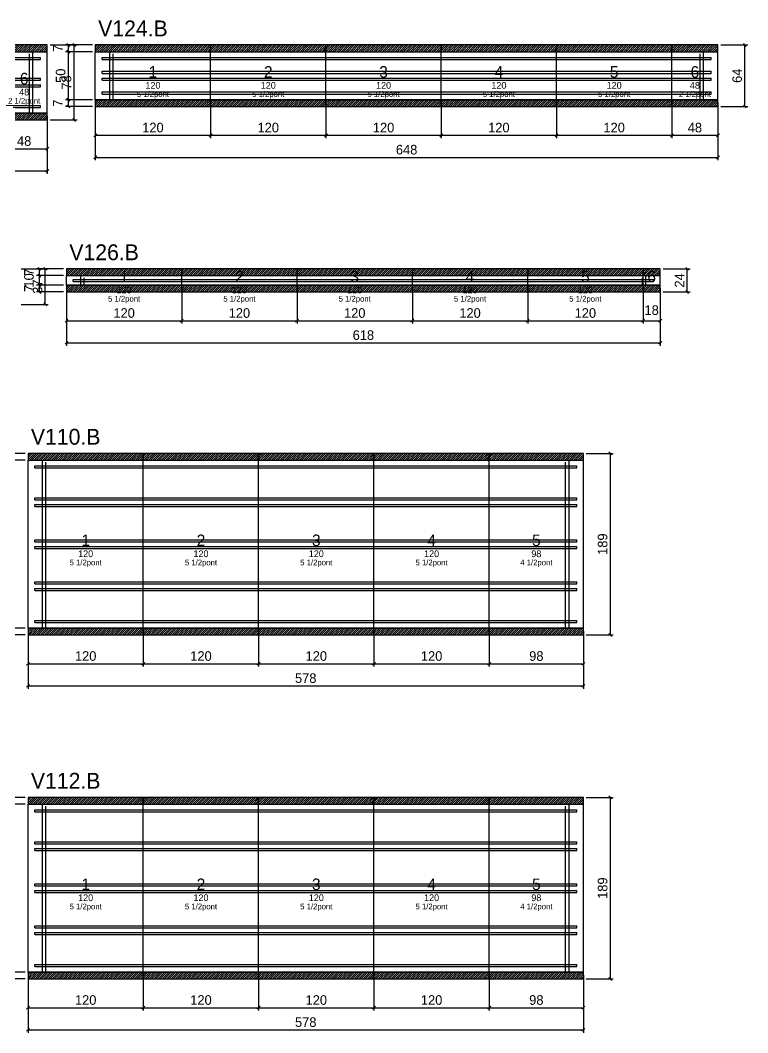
# Model space of a CAD drawing. Extents: x -72 to 3070, y -7480 to 1250.
# Drawn here: x 813 to 1570, y -2007 to -953 of the extents above; entities that cross this region are included whole.
import ezdxf
from ezdxf.enums import TextEntityAlignment as Align

# ---------------------------------------------------------------- set-up
doc = ezdxf.new("R2010")
doc.units = 0
for name, color, linetype in [('5', 5, 'Continuous'), ('COTA', 241, 'Continuous'), ('NOMENCLATURA', 7, 'Continuous'), ('Painéis', 200, 'Continuous'), ('SARR_2.2x5', 40, 'Continuous'), ('SARR_2.2x7', 40, 'Continuous'), ('SARR_3.5x7', 81, 'Continuous'), ('SCO-___-LAJ', 224, 'Continuous'), ('texto', 7, 'Continuous')]:
    doc.layers.add(name, color=color, linetype=linetype)
doc.dimstyles.new('PAINEL', dxfattribs={"dimtxt": 10, "dimasz": 3, "dimexe": 3, "dimexo": 3, "dimgap": 3, "dimtad": 1, "dimblk": 'OBLIQUE', "dimblk1": 'OBLIQUE', "dimcen": 2.5, "dimclrd": 4, "dimclre": 4, "dimclrt": 240, "dimazin": 3, "dimtfac": 1, "dimtmove": 0, "dimatfit": 3})

# ---------------------------------------------------------------- blocks, each defined once
blk = doc.blocks.new('_OBLIQUE')
at = {"color": 0, "linetype": 'BYBLOCK'}
blk.add_line((-0.5, -0.5), (0.5, 0.5), dxfattribs=at)

msp = doc.modelspace()

# ---------------------------------------------------------------- hatches: boundary and pattern name
at = {"layer": 'COTA'}
h = msp.add_hatch(dxfattribs=at)
h.set_pattern_fill('ANSI31', scale=0.5)
h.paths.add_polyline_path([(793, -986), (841, -986), (841, -979), (793, -979)])
h = msp.add_hatch(dxfattribs=at)
h.set_pattern_fill('ANSI31', scale=0.5)
h.paths.add_polyline_path([(891, -986), (1011, -986), (1011, -979), (891, -979)])
h = msp.add_hatch(dxfattribs=at)
h.set_pattern_fill('ANSI31', scale=0.5)
h.paths.add_polyline_path([(1011, -986), (1131, -986), (1131, -979), (1011, -979)])
h = msp.add_hatch(dxfattribs=at)
h.set_pattern_fill('ANSI31', scale=0.5)
h.paths.add_polyline_path([(1131, -986), (1251, -986), (1251, -979), (1131, -979)])
h = msp.add_hatch(dxfattribs=at)
h.set_pattern_fill('ANSI31', scale=0.5)
h.paths.add_polyline_path([(1251, -986), (1371, -986), (1371, -979), (1251, -979)])
h = msp.add_hatch(dxfattribs=at)
h.set_pattern_fill('ANSI31', scale=0.5)
h.paths.add_polyline_path([(1371, -986), (1491, -986), (1491, -979), (1371, -979)])
h = msp.add_hatch(dxfattribs=at)
h.set_pattern_fill('ANSI31', scale=0.5)
h.paths.add_polyline_path([(1491, -986), (1539, -986), (1539, -979), (1491, -979)])
h = msp.add_hatch(dxfattribs=at)
h.set_pattern_fill('ANSI31', scale=0.5)
h.paths.add_polyline_path([(891, -1043), (1011, -1043), (1011, -1036), (891, -1036)])
h = msp.add_hatch(dxfattribs=at)
h.set_pattern_fill('ANSI31', scale=0.5)
h.paths.add_polyline_path([(1011, -1043), (1131, -1043), (1131, -1036), (1011, -1036)])
h = msp.add_hatch(dxfattribs=at)
h.set_pattern_fill('ANSI31', scale=0.5)
h.paths.add_polyline_path([(1131, -1043), (1251, -1043), (1251, -1036), (1131, -1036)])
h = msp.add_hatch(dxfattribs=at)
h.set_pattern_fill('ANSI31', scale=0.5)
h.paths.add_polyline_path([(1251, -1043), (1371, -1043), (1371, -1036), (1251, -1036)])
h = msp.add_hatch(dxfattribs=at)
h.set_pattern_fill('ANSI31', scale=0.5)
h.paths.add_polyline_path([(1371, -1043), (1491, -1043), (1491, -1036), (1371, -1036)])
h = msp.add_hatch(dxfattribs=at)
h.set_pattern_fill('ANSI31', scale=0.5)
h.paths.add_polyline_path([(1491, -1043), (1539, -1043), (1539, -1036), (1491, -1036)])
h = msp.add_hatch(dxfattribs=at)
h.set_pattern_fill('ANSI31', scale=0.5)
h.paths.add_polyline_path([(793, -1057), (841, -1057), (841, -1050), (793, -1050)])
h = msp.add_hatch(dxfattribs=at)
h.set_pattern_fill('ANSI31', scale=0.5)
h.paths.add_polyline_path([(861, -1219), (981, -1219), (981, -1212), (861, -1212)])
h = msp.add_hatch(dxfattribs=at)
h.set_pattern_fill('ANSI31', scale=0.5)
h.paths.add_polyline_path([(981, -1219), (1101, -1219), (1101, -1212), (981, -1212)])
h = msp.add_hatch(dxfattribs=at)
h.set_pattern_fill('ANSI31', scale=0.5)
h.paths.add_polyline_path([(1101, -1219), (1221, -1219), (1221, -1212), (1101, -1212)])
h = msp.add_hatch(dxfattribs=at)
h.set_pattern_fill('ANSI31', scale=0.5)
h.paths.add_polyline_path([(1221, -1219), (1341, -1219), (1341, -1212), (1221, -1212)])
h = msp.add_hatch(dxfattribs=at)
h.set_pattern_fill('ANSI31', scale=0.5)
h.paths.add_polyline_path([(1341, -1219), (1461, -1219), (1461, -1212), (1341, -1212)])
h = msp.add_hatch(dxfattribs=at)
h.set_pattern_fill('ANSI31', scale=0.5)
h.paths.add_polyline_path([(1461, -1219), (1479, -1219), (1479, -1212), (1461, -1212)])
h = msp.add_hatch(dxfattribs=at)
h.set_pattern_fill('ANSI31', scale=0.5)
h.paths.add_polyline_path([(861, -1236), (981, -1236), (981, -1229), (861, -1229)])
h = msp.add_hatch(dxfattribs=at)
h.set_pattern_fill('ANSI31', scale=0.5)
h.paths.add_polyline_path([(981, -1236), (1101, -1236), (1101, -1229), (981, -1229)])
h = msp.add_hatch(dxfattribs=at)
h.set_pattern_fill('ANSI31', scale=0.5)
h.paths.add_polyline_path([(1101, -1236), (1221, -1236), (1221, -1229), (1101, -1229)])
h = msp.add_hatch(dxfattribs=at)
h.set_pattern_fill('ANSI31', scale=0.5)
h.paths.add_polyline_path([(1221, -1236), (1341, -1236), (1341, -1229), (1221, -1229)])
h = msp.add_hatch(dxfattribs=at)
h.set_pattern_fill('ANSI31', scale=0.5)
h.paths.add_polyline_path([(1341, -1236), (1461, -1236), (1461, -1229), (1341, -1229)])
h = msp.add_hatch(dxfattribs=at)
h.set_pattern_fill('ANSI31', scale=0.5)
h.paths.add_polyline_path([(1461, -1236), (1479, -1236), (1479, -1229), (1461, -1229)])
h = msp.add_hatch(dxfattribs=at)
h.set_pattern_fill('ANSI31', scale=0.5)
h.paths.add_polyline_path([(821, -1411), (941, -1411), (941, -1404), (821, -1404)])
h = msp.add_hatch(dxfattribs=at)
h.set_pattern_fill('ANSI31', scale=0.5)
h.paths.add_polyline_path([(941, -1411), (1061, -1411), (1061, -1404), (941, -1404)])
h = msp.add_hatch(dxfattribs=at)
h.set_pattern_fill('ANSI31', scale=0.5)
h.paths.add_polyline_path([(1061, -1411), (1181, -1411), (1181, -1404), (1061, -1404)])
h = msp.add_hatch(dxfattribs=at)
h.set_pattern_fill('ANSI31', scale=0.5)
h.paths.add_polyline_path([(1181, -1411), (1301, -1411), (1301, -1404), (1181, -1404)])
h = msp.add_hatch(dxfattribs=at)
h.set_pattern_fill('ANSI31', scale=0.5)
h.paths.add_polyline_path([(1301, -1411), (1399, -1411), (1399, -1404), (1301, -1404)])
h = msp.add_hatch(dxfattribs=at)
h.set_pattern_fill('ANSI31', scale=0.5)
h.paths.add_polyline_path([(821, -1593), (941, -1593), (941, -1586), (821, -1586)])
h = msp.add_hatch(dxfattribs=at)
h.set_pattern_fill('ANSI31', scale=0.5)
h.paths.add_polyline_path([(941, -1593), (1061, -1593), (1061, -1586), (941, -1586)])
h = msp.add_hatch(dxfattribs=at)
h.set_pattern_fill('ANSI31', scale=0.5)
h.paths.add_polyline_path([(1061, -1593), (1181, -1593), (1181, -1586), (1061, -1586)])
h = msp.add_hatch(dxfattribs=at)
h.set_pattern_fill('ANSI31', scale=0.5)
h.paths.add_polyline_path([(1181, -1593), (1301, -1593), (1301, -1586), (1181, -1586)])
h = msp.add_hatch(dxfattribs=at)
h.set_pattern_fill('ANSI31', scale=0.5)
h.paths.add_polyline_path([(1301, -1593), (1399, -1593), (1399, -1586), (1301, -1586)])
h = msp.add_hatch(dxfattribs=at)
h.set_pattern_fill('ANSI31', scale=0.5)
h.paths.add_polyline_path([(821, -1769), (941, -1769), (941, -1762), (821, -1762)])
h = msp.add_hatch(dxfattribs=at)
h.set_pattern_fill('ANSI31', scale=0.5)
h.paths.add_polyline_path([(941, -1769), (1061, -1769), (1061, -1762), (941, -1762)])
h = msp.add_hatch(dxfattribs=at)
h.set_pattern_fill('ANSI31', scale=0.5)
h.paths.add_polyline_path([(1061, -1769), (1181, -1769), (1181, -1762), (1061, -1762)])
h = msp.add_hatch(dxfattribs=at)
h.set_pattern_fill('ANSI31', scale=0.5)
h.paths.add_polyline_path([(1181, -1769), (1301, -1769), (1301, -1762), (1181, -1762)])
h = msp.add_hatch(dxfattribs=at)
h.set_pattern_fill('ANSI31', scale=0.5)
h.paths.add_polyline_path([(1301, -1769), (1399, -1769), (1399, -1762), (1301, -1762)])
h = msp.add_hatch(dxfattribs=at)
h.set_pattern_fill('ANSI31', scale=0.5)
h.paths.add_polyline_path([(821, -1951), (941, -1951), (941, -1944), (821, -1944)])
h = msp.add_hatch(dxfattribs=at)
h.set_pattern_fill('ANSI31', scale=0.5)
h.paths.add_polyline_path([(941, -1951), (1061, -1951), (1061, -1944), (941, -1944)])
h = msp.add_hatch(dxfattribs=at)
h.set_pattern_fill('ANSI31', scale=0.5)
h.paths.add_polyline_path([(1061, -1951), (1181, -1951), (1181, -1944), (1061, -1944)])
h = msp.add_hatch(dxfattribs=at)
h.set_pattern_fill('ANSI31', scale=0.5)
h.paths.add_polyline_path([(1181, -1951), (1301, -1951), (1301, -1944), (1181, -1944)])
h = msp.add_hatch(dxfattribs=at)
h.set_pattern_fill('ANSI31', scale=0.5)
h.paths.add_polyline_path([(1301, -1951), (1399, -1951), (1399, -1944), (1301, -1944)])

# ---------------------------------------------------------------- linework, layer by layer
at = {"layer": 'Painéis'}
for p, q in [((793, -986), (841, -986)), ((841, -1050), (841, -986)), ((891, -986), (1011, -986)), ((891, -1036), (891, -986)), ((1011, -1036), (1011, -986)), ((1011, -1036), (1011, -986)), ((1011, -986), (1131, -986)), ((1011, -1036), (1011, -986)), ((1131, -1036), (1131, -986)), ((1131, -1036), (1131, -986)), ((1131, -986), (1251, -986)), ((1131, -1036), (1131, -986)), ((1251, -1036), (1251, -986)), ((1251, -1036), (1251, -986)), ((1251, -986), (1371, -986)), ((1251, -1036), (1251, -986)), ((1371, -1036), (1371, -986)), ((1371, -1036), (1371, -986)), ((1371, -986), (1491, -986)), ((1371, -1036), (1371, -986)), ((1491, -1036), (1491, -986)), ((1491, -1036), (1491, -986)), ((1491, -986), (1539, -986)), ((1491, -1036), (1491, -986)), ((1539, -1036), (1539, -986)), ((891, -1036), (1011, -1036)), ((1011, -1036), (1131, -1036)), ((1131, -1036), (1251, -1036)), ((1251, -1036), (1371, -1036)), ((1371, -1036), (1491, -1036)), ((1491, -1036), (1539, -1036)), ((793, -1050), (841, -1050)), ((861, -1219), (981, -1219)), ((861, -1229), (861, -1219)), ((981, -1229), (981, -1219)), ((981, -1229), (981, -1219)), ((981, -1219), (1101, -1219)), ((981, -1229), (981, -1219)), ((1101, -1229), (1101, -1219)), ((1101, -1229), (1101, -1219)), ((1101, -1219), (1221, -1219)), ((1101, -1229), (1101, -1219)), ((1221, -1229), (1221, -1219)), ((1221, -1229), (1221, -1219)), ((1221, -1219), (1341, -1219)), ((1221, -1229), (1221, -1219)), ((1341, -1229), (1341, -1219)), ((1341, -1229), (1341, -1219)), ((1341, -1219), (1461, -1219)), ((1341, -1229), (1341, -1219)), ((1461, -1229), (1461, -1219)), ((1461, -1229), (1461, -1219)), ((1461, -1219), (1479, -1219)), ((1461, -1229), (1461, -1219)), ((1479, -1229), (1479, -1219)), ((861, -1229), (981, -1229)), ((981, -1229), (1101, -1229)), ((1101, -1229), (1221, -1229)), ((1221, -1229), (1341, -1229)), ((1341, -1229), (1461, -1229)), ((1461, -1229), (1479, -1229)), ((821, -1411), (941, -1411)), ((821, -1586), (821, -1411)), ((941, -1586), (941, -1411)), ((941, -1586), (941, -1411)), ((941, -1411), (1061, -1411)), ((941, -1586), (941, -1411)), ((1061, -1586), (1061, -1411)), ((1061, -1586), (1061, -1411)), ((1061, -1411), (1181, -1411)), ((1061, -1586), (1061, -1411)), ((1181, -1586), (1181, -1411)), ((1181, -1586), (1181, -1411)), ((1181, -1411), (1301, -1411)), ((1181, -1586), (1181, -1411)), ((1301, -1586), (1301, -1411)), ((1301, -1586), (1301, -1411)), ((1301, -1411), (1399, -1411)), ((1301, -1586), (1301, -1411)), ((1399, -1586), (1399, -1411)), ((821, -1586), (941, -1586)), ((941, -1586), (1061, -1586)), ((1061, -1586), (1181, -1586)), ((1181, -1586), (1301, -1586)), ((1301, -1586), (1399, -1586)), ((821, -1769), (941, -1769)), ((821, -1944), (821, -1769)), ((941, -1944), (941, -1769)), ((941, -1944), (941, -1769)), ((941, -1769), (1061, -1769)), ((941, -1944), (941, -1769)), ((1061, -1944), (1061, -1769)), ((1061, -1944), (1061, -1769)), ((1061, -1769), (1181, -1769)), ((1061, -1944), (1061, -1769)), ((1181, -1944), (1181, -1769)), ((1181, -1944), (1181, -1769)), ((1181, -1769), (1301, -1769)), ((1181, -1944), (1181, -1769)), ((1301, -1944), (1301, -1769)), ((1301, -1944), (1301, -1769)), ((1301, -1769), (1399, -1769)), ((1301, -1944), (1301, -1769)), ((1399, -1944), (1399, -1769)), ((821, -1944), (941, -1944)), ((941, -1944), (1061, -1944)), ((1061, -1944), (1181, -1944)), ((1181, -1944), (1301, -1944)), ((1301, -1944), (1399, -1944))]:
    msp.add_line(p, q, dxfattribs=at)
at = {"layer": 'SARR_2.2x5'}
for p, q in [((868, -1222.9), (981, -1222.9)), ((868, -1225.1), (868, -1222.9)), ((868, -1225.1), (981, -1225.1)), ((981, -1225.1), (981, -1222.9)), ((981, -1222.9), (1101, -1222.9)), ((981, -1225.1), (981, -1222.9)), ((981, -1225.1), (1101, -1225.1)), ((1101, -1225.1), (1101, -1222.9)), ((1101, -1222.9), (1221, -1222.9)), ((1101, -1225.1), (1101, -1222.9)), ((1101, -1225.1), (1221, -1225.1)), ((1221, -1225.1), (1221, -1222.9)), ((1221, -1222.9), (1341, -1222.9)), ((1221, -1225.1), (1221, -1222.9)), ((1221, -1225.1), (1341, -1225.1)), ((1341, -1225.1), (1341, -1222.9)), ((1341, -1222.9), (1461, -1222.9)), ((1341, -1225.1), (1341, -1222.9)), ((1341, -1225.1), (1461, -1225.1)), ((1461, -1225.1), (1461, -1222.9)), ((1461, -1222.9), (1472, -1222.9)), ((1461, -1225.1), (1461, -1222.9)), ((1461, -1225.1), (1472, -1225.1)), ((1472, -1225.1), (1472, -1222.9))]:
    msp.add_line(p, q, dxfattribs=at)
at = {"layer": 'SARR_2.2x7'}
for p, q in [((793, -991.9), (834, -991.9)), ((793, -994.1), (834, -994.1)), ((834, -994.1), (834, -991.9)), ((898, -991.9), (1011, -991.9)), ((898, -994.1), (898, -991.9)), ((898, -994.1), (1011, -994.1)), ((1011, -994.1), (1011, -991.9)), ((1011, -991.9), (1131, -991.9)), ((1011, -994.1), (1011, -991.9)), ((1011, -994.1), (1131, -994.1)), ((1131, -994.1), (1131, -991.9)), ((1131, -991.9), (1251, -991.9)), ((1131, -994.1), (1131, -991.9)), ((1131, -994.1), (1251, -994.1)), ((1251, -994.1), (1251, -991.9)), ((1251, -991.9), (1371, -991.9)), ((1251, -994.1), (1251, -991.9)), ((1251, -994.1), (1371, -994.1)), ((1371, -994.1), (1371, -991.9)), ((1371, -991.9), (1491, -991.9)), ((1371, -994.1), (1371, -991.9)), ((1371, -994.1), (1491, -994.1)), ((1491, -994.1), (1491, -991.9)), ((1491, -991.9), (1532, -991.9)), ((1491, -994.1), (1491, -991.9)), ((1491, -994.1), (1532, -994.1)), ((1532, -994.1), (1532, -991.9)), ((898, -1006.4), (1011, -1006.4)), ((898, -1008.6), (898, -1006.4)), ((898, -1008.6), (1011, -1008.6)), ((1011, -1008.6), (1011, -1006.4)), ((1011, -1006.4), (1131, -1006.4)), ((1011, -1008.6), (1011, -1006.4)), ((1011, -1008.6), (1131, -1008.6)), ((1131, -1008.6), (1131, -1006.4)), ((1131, -1006.4), (1251, -1006.4)), ((1131, -1008.6), (1131, -1006.4)), ((1131, -1008.6), (1251, -1008.6)), ((1251, -1008.6), (1251, -1006.4)), ((1251, -1006.4), (1371, -1006.4)), ((1251, -1008.6), (1251, -1006.4)), ((1251, -1008.6), (1371, -1008.6)), ((1371, -1008.6), (1371, -1006.4)), ((1371, -1006.4), (1491, -1006.4)), ((1371, -1008.6), (1371, -1006.4)), ((1371, -1008.6), (1491, -1008.6)), ((1491, -1008.6), (1491, -1006.4)), ((1491, -1006.4), (1532, -1006.4)), ((1491, -1008.6), (1491, -1006.4)), ((1491, -1008.6), (1532, -1008.6)), ((1532, -1008.6), (1532, -1006.4)), ((793, -1013.4), (834, -1013.4)), ((793, -1015.6), (834, -1015.6)), ((793, -1020.4), (834, -1020.4)), ((834, -1015.6), (834, -1013.4)), ((834, -1022.6), (834, -1020.4)), ((898, -1013.4), (1011, -1013.4)), ((898, -1015.6), (898, -1013.4)), ((898, -1015.6), (1011, -1015.6)), ((1011, -1015.6), (1011, -1013.4)), ((1011, -1013.4), (1131, -1013.4)), ((1011, -1015.6), (1011, -1013.4)), ((1011, -1015.6), (1131, -1015.6)), ((1131, -1015.6), (1131, -1013.4)), ((1131, -1013.4), (1251, -1013.4)), ((1131, -1015.6), (1131, -1013.4)), ((1131, -1015.6), (1251, -1015.6)), ((1251, -1015.6), (1251, -1013.4)), ((1251, -1013.4), (1371, -1013.4)), ((1251, -1015.6), (1251, -1013.4)), ((1251, -1015.6), (1371, -1015.6)), ((1371, -1015.6), (1371, -1013.4)), ((1371, -1013.4), (1491, -1013.4)), ((1371, -1015.6), (1371, -1013.4)), ((1371, -1015.6), (1491, -1015.6)), ((1491, -1015.6), (1491, -1013.4)), ((1491, -1013.4), (1532, -1013.4)), ((1491, -1015.6), (1491, -1013.4)), ((1491, -1015.6), (1532, -1015.6)), ((1532, -1015.6), (1532, -1013.4)), ((793, -1022.6), (834, -1022.6)), ((898, -1027.9), (1011, -1027.9)), ((898, -1030.1), (898, -1027.9)), ((898, -1030.1), (1011, -1030.1)), ((1011, -1030.1), (1011, -1027.9)), ((1011, -1027.9), (1131, -1027.9)), ((1011, -1030.1), (1011, -1027.9)), ((1011, -1030.1), (1131, -1030.1)), ((1131, -1030.1), (1131, -1027.9)), ((1131, -1027.9), (1251, -1027.9)), ((1131, -1030.1), (1131, -1027.9)), ((1131, -1030.1), (1251, -1030.1)), ((1251, -1030.1), (1251, -1027.9)), ((1251, -1027.9), (1371, -1027.9)), ((1251, -1030.1), (1251, -1027.9)), ((1251, -1030.1), (1371, -1030.1)), ((1371, -1030.1), (1371, -1027.9)), ((1371, -1027.9), (1491, -1027.9)), ((1371, -1030.1), (1371, -1027.9)), ((1371, -1030.1), (1491, -1030.1)), ((1491, -1030.1), (1491, -1027.9)), ((1491, -1027.9), (1532, -1027.9)), ((1491, -1030.1), (1491, -1027.9)), ((1491, -1030.1), (1532, -1030.1)), ((1532, -1030.1), (1532, -1027.9)), ((793, -1041.9), (834, -1041.9)), ((834, -1044.1), (834, -1041.9)), ((793, -1044.1), (834, -1044.1)), ((828, -1416.9), (941, -1416.9)), ((828, -1419.1), (828, -1416.9)), ((828, -1419.1), (941, -1419.1)), ((941, -1419.1), (941, -1416.9)), ((941, -1416.9), (1061, -1416.9)), ((941, -1419.1), (941, -1416.9)), ((941, -1419.1), (1061, -1419.1)), ((1061, -1419.1), (1061, -1416.9)), ((1061, -1416.9), (1181, -1416.9)), ((1061, -1419.1), (1061, -1416.9)), ((1061, -1419.1), (1181, -1419.1)), ((1181, -1419.1), (1181, -1416.9)), ((1181, -1416.9), (1301, -1416.9)), ((1181, -1419.1), (1181, -1416.9)), ((1181, -1419.1), (1301, -1419.1)), ((1301, -1419.1), (1301, -1416.9)), ((1301, -1416.9), (1392, -1416.9)), ((1301, -1419.1), (1301, -1416.9)), ((1301, -1419.1), (1392, -1419.1)), ((1392, -1419.1), (1392, -1416.9)), ((828, -1450.15), (941, -1450.15)), ((828, -1452.35), (828, -1450.15)), ((828, -1452.35), (941, -1452.35)), ((941, -1452.35), (941, -1450.15)), ((941, -1450.15), (1061, -1450.15)), ((941, -1452.35), (941, -1450.15)), ((941, -1452.35), (1061, -1452.35)), ((1061, -1452.35), (1061, -1450.15)), ((1061, -1450.15), (1181, -1450.15)), ((1061, -1452.35), (1061, -1450.15)), ((1061, -1452.35), (1181, -1452.35)), ((1181, -1452.35), (1181, -1450.15)), ((1181, -1450.15), (1301, -1450.15)), ((1181, -1452.35), (1181, -1450.15)), ((1181, -1452.35), (1301, -1452.35)), ((1301, -1452.35), (1301, -1450.15)), ((1301, -1450.15), (1392, -1450.15)), ((1301, -1452.35), (1301, -1450.15)), ((1301, -1452.35), (1392, -1452.35)), ((1392, -1452.35), (1392, -1450.15)), ((828, -1457.15), (941, -1457.15)), ((828, -1459.35), (828, -1457.15)), ((828, -1459.35), (941, -1459.35)), ((941, -1459.35), (941, -1457.15)), ((941, -1457.15), (1061, -1457.15)), ((941, -1459.35), (941, -1457.15)), ((941, -1459.35), (1061, -1459.35)), ((1061, -1459.35), (1061, -1457.15)), ((1061, -1457.15), (1181, -1457.15)), ((1061, -1459.35), (1061, -1457.15)), ((1061, -1459.35), (1181, -1459.35)), ((1181, -1459.35), (1181, -1457.15)), ((1181, -1457.15), (1301, -1457.15)), ((1181, -1459.35), (1181, -1457.15)), ((1181, -1459.35), (1301, -1459.35)), ((1301, -1459.35), (1301, -1457.15)), ((1301, -1457.15), (1392, -1457.15)), ((1301, -1459.35), (1301, -1457.15)), ((1301, -1459.35), (1392, -1459.35)), ((1392, -1459.35), (1392, -1457.15)), ((828, -1493.9), (941, -1493.9)), ((828, -1496.1), (828, -1493.9)), ((828, -1496.1), (941, -1496.1)), ((941, -1496.1), (941, -1493.9)), ((941, -1493.9), (1061, -1493.9)), ((941, -1496.1), (941, -1493.9)), ((941, -1496.1), (1061, -1496.1)), ((1061, -1496.1), (1061, -1493.9)), ((1061, -1493.9), (1181, -1493.9)), ((1061, -1496.1), (1061, -1493.9)), ((1061, -1496.1), (1181, -1496.1)), ((1181, -1496.1), (1181, -1493.9)), ((1181, -1493.9), (1301, -1493.9)), ((1181, -1496.1), (1181, -1493.9)), ((1181, -1496.1), (1301, -1496.1)), ((1301, -1496.1), (1301, -1493.9)), ((1301, -1493.9), (1392, -1493.9)), ((1301, -1496.1), (1301, -1493.9)), ((1301, -1496.1), (1392, -1496.1)), ((1392, -1496.1), (1392, -1493.9)), ((828, -1500.9), (941, -1500.9)), ((828, -1503.1), (828, -1500.9)), ((828, -1503.1), (941, -1503.1)), ((941, -1503.1), (941, -1500.9)), ((941, -1500.9), (1061, -1500.9)), ((941, -1503.1), (941, -1500.9)), ((941, -1503.1), (1061, -1503.1)), ((1061, -1503.1), (1061, -1500.9)), ((1061, -1500.9), (1181, -1500.9)), ((1061, -1503.1), (1061, -1500.9)), ((1061, -1503.1), (1181, -1503.1)), ((1181, -1503.1), (1181, -1500.9)), ((1181, -1500.9), (1301, -1500.9)), ((1181, -1503.1), (1181, -1500.9)), ((1181, -1503.1), (1301, -1503.1)), ((1301, -1503.1), (1301, -1500.9)), ((1301, -1500.9), (1392, -1500.9)), ((1301, -1503.1), (1301, -1500.9)), ((1301, -1503.1), (1392, -1503.1)), ((1392, -1503.1), (1392, -1500.9)), ((828, -1537.65), (941, -1537.65)), ((828, -1539.85), (828, -1537.65)), ((941, -1539.85), (941, -1537.65)), ((941, -1537.65), (1061, -1537.65)), ((941, -1539.85), (941, -1537.65)), ((1061, -1539.85), (1061, -1537.65)), ((1061, -1537.65), (1181, -1537.65)), ((1061, -1539.85), (1061, -1537.65)), ((1181, -1539.85), (1181, -1537.65)), ((1181, -1537.65), (1301, -1537.65)), ((1181, -1539.85), (1181, -1537.65)), ((1301, -1539.85), (1301, -1537.65)), ((1301, -1537.65), (1392, -1537.65)), ((1301, -1539.85), (1301, -1537.65)), ((1392, -1539.85), (1392, -1537.65)), ((828, -1539.85), (941, -1539.85)), ((828, -1544.65), (941, -1544.65)), ((828, -1546.85), (828, -1544.65)), ((828, -1546.85), (941, -1546.85)), ((941, -1539.85), (1061, -1539.85)), ((941, -1546.85), (941, -1544.65)), ((941, -1544.65), (1061, -1544.65)), ((941, -1546.85), (941, -1544.65)), ((941, -1546.85), (1061, -1546.85)), ((1061, -1539.85), (1181, -1539.85)), ((1061, -1546.85), (1061, -1544.65)), ((1061, -1544.65), (1181, -1544.65)), ((1061, -1546.85), (1061, -1544.65)), ((1061, -1546.85), (1181, -1546.85)), ((1181, -1539.85), (1301, -1539.85)), ((1181, -1546.85), (1181, -1544.65)), ((1181, -1544.65), (1301, -1544.65)), ((1181, -1546.85), (1181, -1544.65)), ((1181, -1546.85), (1301, -1546.85)), ((1301, -1539.85), (1392, -1539.85)), ((1301, -1546.85), (1301, -1544.65)), ((1301, -1544.65), (1392, -1544.65)), ((1301, -1546.85), (1301, -1544.65)), ((1301, -1546.85), (1392, -1546.85)), ((1392, -1546.85), (1392, -1544.65)), ((828, -1577.9), (941, -1577.9)), ((828, -1580.1), (828, -1577.9)), ((828, -1580.1), (941, -1580.1)), ((941, -1580.1), (941, -1577.9)), ((941, -1577.9), (1061, -1577.9)), ((941, -1580.1), (941, -1577.9)), ((941, -1580.1), (1061, -1580.1)), ((1061, -1580.1), (1061, -1577.9)), ((1061, -1577.9), (1181, -1577.9)), ((1061, -1580.1), (1061, -1577.9)), ((1061, -1580.1), (1181, -1580.1)), ((1181, -1580.1), (1181, -1577.9)), ((1181, -1577.9), (1301, -1577.9)), ((1181, -1580.1), (1181, -1577.9)), ((1181, -1580.1), (1301, -1580.1)), ((1301, -1580.1), (1301, -1577.9)), ((1301, -1577.9), (1392, -1577.9)), ((1301, -1580.1), (1301, -1577.9)), ((1301, -1580.1), (1392, -1580.1)), ((1392, -1580.1), (1392, -1577.9)), ((828, -1774.9), (941, -1774.9)), ((828, -1777.1), (828, -1774.9)), ((828, -1777.1), (941, -1777.1)), ((941, -1777.1), (941, -1774.9)), ((941, -1774.9), (1061, -1774.9)), ((941, -1777.1), (941, -1774.9)), ((941, -1777.1), (1061, -1777.1)), ((1061, -1777.1), (1061, -1774.9)), ((1061, -1774.9), (1181, -1774.9)), ((1061, -1777.1), (1061, -1774.9)), ((1061, -1777.1), (1181, -1777.1)), ((1181, -1777.1), (1181, -1774.9)), ((1181, -1774.9), (1301, -1774.9)), ((1181, -1777.1), (1181, -1774.9)), ((1181, -1777.1), (1301, -1777.1)), ((1301, -1777.1), (1301, -1774.9)), ((1301, -1774.9), (1392, -1774.9)), ((1301, -1777.1), (1301, -1774.9)), ((1301, -1777.1), (1392, -1777.1)), ((1392, -1777.1), (1392, -1774.9)), ((828, -1808.15), (941, -1808.15)), ((828, -1810.35), (828, -1808.15)), ((828, -1810.35), (941, -1810.35)), ((941, -1810.35), (941, -1808.15)), ((941, -1808.15), (1061, -1808.15)), ((941, -1810.35), (941, -1808.15)), ((941, -1810.35), (1061, -1810.35)), ((1061, -1810.35), (1061, -1808.15)), ((1061, -1808.15), (1181, -1808.15)), ((1061, -1810.35), (1061, -1808.15)), ((1061, -1810.35), (1181, -1810.35)), ((1181, -1810.35), (1181, -1808.15)), ((1181, -1808.15), (1301, -1808.15)), ((1181, -1810.35), (1181, -1808.15)), ((1181, -1810.35), (1301, -1810.35)), ((1301, -1810.35), (1301, -1808.15)), ((1301, -1808.15), (1392, -1808.15)), ((1301, -1810.35), (1301, -1808.15)), ((1301, -1810.35), (1392, -1810.35)), ((1392, -1810.35), (1392, -1808.15)), ((828, -1815.15), (941, -1815.15)), ((828, -1817.35), (828, -1815.15)), ((828, -1817.35), (941, -1817.35)), ((941, -1817.35), (941, -1815.15)), ((941, -1815.15), (1061, -1815.15)), ((941, -1817.35), (941, -1815.15)), ((941, -1817.35), (1061, -1817.35)), ((1061, -1817.35), (1061, -1815.15)), ((1061, -1815.15), (1181, -1815.15)), ((1061, -1817.35), (1061, -1815.15)), ((1061, -1817.35), (1181, -1817.35)), ((1181, -1817.35), (1181, -1815.15)), ((1181, -1815.15), (1301, -1815.15)), ((1181, -1817.35), (1181, -1815.15)), ((1181, -1817.35), (1301, -1817.35)), ((1301, -1817.35), (1301, -1815.15)), ((1301, -1815.15), (1392, -1815.15)), ((1301, -1817.35), (1301, -1815.15)), ((1301, -1817.35), (1392, -1817.35)), ((1392, -1817.35), (1392, -1815.15)), ((828, -1851.9), (941, -1851.9)), ((828, -1854.1), (828, -1851.9)), ((828, -1854.1), (941, -1854.1)), ((941, -1854.1), (941, -1851.9)), ((941, -1851.9), (1061, -1851.9)), ((941, -1854.1), (941, -1851.9)), ((941, -1854.1), (1061, -1854.1)), ((1061, -1854.1), (1061, -1851.9)), ((1061, -1851.9), (1181, -1851.9)), ((1061, -1854.1), (1061, -1851.9)), ((1061, -1854.1), (1181, -1854.1)), ((1181, -1854.1), (1181, -1851.9)), ((1181, -1851.9), (1301, -1851.9)), ((1181, -1854.1), (1181, -1851.9)), ((1181, -1854.1), (1301, -1854.1)), ((1301, -1854.1), (1301, -1851.9)), ((1301, -1851.9), (1392, -1851.9)), ((1301, -1854.1), (1301, -1851.9)), ((1301, -1854.1), (1392, -1854.1)), ((1392, -1854.1), (1392, -1851.9)), ((828, -1858.9), (941, -1858.9)), ((828, -1861.1), (828, -1858.9)), ((828, -1861.1), (941, -1861.1)), ((941, -1861.1), (941, -1858.9)), ((941, -1858.9), (1061, -1858.9)), ((941, -1861.1), (941, -1858.9)), ((941, -1861.1), (1061, -1861.1)), ((1061, -1861.1), (1061, -1858.9)), ((1061, -1858.9), (1181, -1858.9)), ((1061, -1861.1), (1061, -1858.9)), ((1061, -1861.1), (1181, -1861.1)), ((1181, -1861.1), (1181, -1858.9)), ((1181, -1858.9), (1301, -1858.9)), ((1181, -1861.1), (1181, -1858.9)), ((1181, -1861.1), (1301, -1861.1)), ((1301, -1861.1), (1301, -1858.9)), ((1301, -1858.9), (1392, -1858.9)), ((1301, -1861.1), (1301, -1858.9)), ((1301, -1861.1), (1392, -1861.1)), ((1392, -1861.1), (1392, -1858.9)), ((828, -1895.65), (941, -1895.65)), ((828, -1897.85), (828, -1895.65)), ((941, -1897.85), (941, -1895.65)), ((941, -1895.65), (1061, -1895.65)), ((941, -1897.85), (941, -1895.65)), ((1061, -1897.85), (1061, -1895.65)), ((1061, -1895.65), (1181, -1895.65)), ((1061, -1897.85), (1061, -1895.65)), ((1181, -1897.85), (1181, -1895.65)), ((1181, -1895.65), (1301, -1895.65)), ((1181, -1897.85), (1181, -1895.65)), ((1301, -1897.85), (1301, -1895.65)), ((1301, -1895.65), (1392, -1895.65)), ((1301, -1897.85), (1301, -1895.65)), ((1392, -1897.85), (1392, -1895.65)), ((828, -1897.85), (941, -1897.85)), ((828, -1902.65), (941, -1902.65)), ((828, -1904.85), (828, -1902.65)), ((828, -1904.85), (941, -1904.85)), ((941, -1897.85), (1061, -1897.85)), ((941, -1904.85), (941, -1902.65)), ((941, -1902.65), (1061, -1902.65)), ((941, -1904.85), (941, -1902.65)), ((941, -1904.85), (1061, -1904.85)), ((1061, -1897.85), (1181, -1897.85)), ((1061, -1904.85), (1061, -1902.65)), ((1061, -1902.65), (1181, -1902.65)), ((1061, -1904.85), (1061, -1902.65)), ((1061, -1904.85), (1181, -1904.85)), ((1181, -1897.85), (1301, -1897.85)), ((1181, -1904.85), (1181, -1902.65)), ((1181, -1902.65), (1301, -1902.65)), ((1181, -1904.85), (1181, -1902.65)), ((1181, -1904.85), (1301, -1904.85)), ((1301, -1897.85), (1392, -1897.85)), ((1301, -1904.85), (1301, -1902.65)), ((1301, -1902.65), (1392, -1902.65)), ((1301, -1904.85), (1301, -1902.65)), ((1301, -1904.85), (1392, -1904.85)), ((1392, -1904.85), (1392, -1902.65)), ((828, -1935.9), (941, -1935.9)), ((828, -1938.1), (828, -1935.9)), ((828, -1938.1), (941, -1938.1)), ((941, -1938.1), (941, -1935.9)), ((941, -1935.9), (1061, -1935.9)), ((941, -1938.1), (941, -1935.9)), ((941, -1938.1), (1061, -1938.1)), ((1061, -1938.1), (1061, -1935.9)), ((1061, -1935.9), (1181, -1935.9)), ((1061, -1938.1), (1061, -1935.9)), ((1061, -1938.1), (1181, -1938.1)), ((1181, -1938.1), (1181, -1935.9)), ((1181, -1935.9), (1301, -1935.9)), ((1181, -1938.1), (1181, -1935.9)), ((1181, -1938.1), (1301, -1938.1)), ((1301, -1938.1), (1301, -1935.9)), ((1301, -1935.9), (1392, -1935.9)), ((1301, -1938.1), (1301, -1935.9)), ((1301, -1938.1), (1392, -1938.1)), ((1392, -1938.1), (1392, -1935.9))]:
    msp.add_line(p, q, dxfattribs=at)
at = {"layer": 'SARR_3.5x7'}
for p, q in [((822.5, -1050), (822.5, -988.2)), ((826, -1050), (826, -986)), ((906, -1036), (906, -986)), ((909.5, -1036), (909.5, -988.2)), ((1520.5, -1036), (1520.5, -988.2)), ((1524, -1036), (1524, -986)), ((906, -1036), (909.5, -1036)), ((1520.5, -1036), (1524, -1036)), ((822.5, -1050), (826, -1050)), ((876, -1229), (876, -1219)), ((879.5, -1229), (879.5, -1221.2)), ((1460.5, -1229), (1460.5, -1221.2)), ((1464, -1229), (1464, -1219)), ((876, -1229), (879.5, -1229)), ((1460.5, -1229), (1464, -1229)), ((836, -1586), (836, -1411)), ((1384, -1586), (1384, -1411)), ((839.5, -1586), (839.5, -1413.2)), ((1380.5, -1586), (1380.5, -1413.2)), ((836, -1586), (839.5, -1586)), ((1380.5, -1586), (1384, -1586)), ((836, -1944), (836, -1769)), ((1384, -1944), (1384, -1769)), ((839.5, -1944), (839.5, -1771.2)), ((1380.5, -1944), (1380.5, -1771.2)), ((836, -1944), (839.5, -1944)), ((1380.5, -1944), (1384, -1944))]:
    msp.add_line(p, q, dxfattribs=at)
at = {"layer": 'SCO-___-LAJ'}
for points in [[(793, -986), (841, -986), (841, -979), (793, -979)], [(891, -986), (1011, -986), (1011, -979), (891, -979)], [(1011, -986), (1131, -986), (1131, -979), (1011, -979)], [(1131, -986), (1251, -986), (1251, -979), (1131, -979)], [(1251, -986), (1371, -986), (1371, -979), (1251, -979)], [(1371, -986), (1491, -986), (1491, -979), (1371, -979)], [(1491, -986), (1539, -986), (1539, -979), (1491, -979)], [(891, -1043), (1011, -1043), (1011, -1036), (891, -1036)], [(1011, -1043), (1131, -1043), (1131, -1036), (1011, -1036)], [(1131, -1043), (1251, -1043), (1251, -1036), (1131, -1036)], [(1251, -1043), (1371, -1043), (1371, -1036), (1251, -1036)], [(1371, -1043), (1491, -1043), (1491, -1036), (1371, -1036)], [(1491, -1043), (1539, -1043), (1539, -1036), (1491, -1036)], [(793, -1057), (841, -1057), (841, -1050), (793, -1050)], [(861, -1219), (981, -1219), (981, -1212), (861, -1212)], [(981, -1219), (1101, -1219), (1101, -1212), (981, -1212)], [(1101, -1219), (1221, -1219), (1221, -1212), (1101, -1212)], [(1221, -1219), (1341, -1219), (1341, -1212), (1221, -1212)], [(1341, -1219), (1461, -1219), (1461, -1212), (1341, -1212)], [(1461, -1219), (1479, -1219), (1479, -1212), (1461, -1212)], [(861, -1236), (981, -1236), (981, -1229), (861, -1229)], [(981, -1236), (1101, -1236), (1101, -1229), (981, -1229)], [(1101, -1236), (1221, -1236), (1221, -1229), (1101, -1229)], [(1221, -1236), (1341, -1236), (1341, -1229), (1221, -1229)], [(1341, -1236), (1461, -1236), (1461, -1229), (1341, -1229)], [(1461, -1236), (1479, -1236), (1479, -1229), (1461, -1229)], [(821, -1411), (941, -1411), (941, -1404), (821, -1404)], [(941, -1411), (1061, -1411), (1061, -1404), (941, -1404)], [(1061, -1411), (1181, -1411), (1181, -1404), (1061, -1404)], [(1181, -1411), (1301, -1411), (1301, -1404), (1181, -1404)], [(1301, -1411), (1399, -1411), (1399, -1404), (1301, -1404)], [(821, -1593), (941, -1593), (941, -1586), (821, -1586)], [(941, -1593), (1061, -1593), (1061, -1586), (941, -1586)], [(1061, -1593), (1181, -1593), (1181, -1586), (1061, -1586)], [(1181, -1593), (1301, -1593), (1301, -1586), (1181, -1586)], [(1301, -1593), (1399, -1593), (1399, -1586), (1301, -1586)], [(821, -1769), (941, -1769), (941, -1762), (821, -1762)], [(941, -1769), (1061, -1769), (1061, -1762), (941, -1762)], [(1061, -1769), (1181, -1769), (1181, -1762), (1061, -1762)], [(1181, -1769), (1301, -1769), (1301, -1762), (1181, -1762)], [(1301, -1769), (1399, -1769), (1399, -1762), (1301, -1762)], [(821, -1951), (941, -1951), (941, -1944), (821, -1944)], [(941, -1951), (1061, -1951), (1061, -1944), (941, -1944)], [(1061, -1951), (1181, -1951), (1181, -1944), (1061, -1944)], [(1181, -1951), (1301, -1951), (1301, -1944), (1181, -1944)], [(1301, -1951), (1399, -1951), (1399, -1944), (1301, -1944)]]:
    msp.add_lwpolyline(points, close=True, dxfattribs=at)

# ---------------------------------------------------------------- texts
at = {"layer": '5'}
for s, height, p in [('1', 12, (951, -1007)), ('2', 12, (1071, -1007)), ('3', 12, (1191, -1007)), ('4', 12, (1311, -1007)), ('5', 12, (1431, -1007)), ('6', 12, (1515, -1007)), ('6', 12, (817, -1014)), ('120', 7, (951, -1021)), ('120', 7, (1071, -1021)), ('120', 7, (1191, -1021)), ('120', 7, (1311, -1021)), ('120', 7, (1431, -1021)), ('48', 7, (1515, -1021)), ('48', 7, (817, -1028)), ('1', 12, (921, -1220)), ('2', 12, (1041, -1220)), ('3', 12, (1161, -1220)), ('4', 12, (1281, -1220)), ('5', 12, (1401, -1220)), ('6', 12, (1470, -1220)), ('120', 7, (921, -1234)), ('120', 7, (1041, -1234)), ('120', 7, (1161, -1234)), ('120', 7, (1281, -1234)), ('120', 7, (1401, -1234)), ('1', 12, (881, -1494.5)), ('2', 12, (1001, -1494.5)), ('3', 12, (1121, -1494.5)), ('4', 12, (1241, -1494.5)), ('5', 12, (1350, -1494.5)), ('120', 7, (881, -1508.5)), ('120', 7, (1001, -1508.5)), ('120', 7, (1121, -1508.5)), ('120', 7, (1241, -1508.5)), ('98', 7, (1350, -1508.5)), ('1', 12, (881, -1852.5)), ('2', 12, (1001, -1852.5)), ('3', 12, (1121, -1852.5)), ('4', 12, (1241, -1852.5)), ('5', 12, (1350, -1852.5)), ('120', 7, (881, -1866.5)), ('120', 7, (1001, -1866.5)), ('120', 7, (1121, -1866.5)), ('120', 7, (1241, -1866.5)), ('98', 7, (1350, -1866.5))]:
    msp.add_text(s, height=height, dxfattribs=at).set_placement(p, align=Align.MIDDLE_CENTER)
at = {"layer": 'NOMENCLATURA'}
for s, p in [('V124.B', (894, -970)), ('V126.B', (864, -1203)), ('V110.B', (824, -1395)), ('V112.B', (824, -1753))]:
    msp.add_text(s, height=16.5, dxfattribs=at).set_placement(p)
at = {"layer": 'texto', "char_height": 6, "attachment_point": 5}
for s, insert in [('5 1/2pont', (951, -1031)), ('5 1/2pont', (1071, -1031)), ('5 1/2pont', (1191, -1031)), ('5 1/2pont', (1311, -1031)), ('5 1/2pont', (1431, -1031)), ('2 1/2pont', (1515, -1031)), ('2 1/2pont', (817, -1038)), ('5 1/2pont', (921, -1244)), ('5 1/2pont', (1041, -1244)), ('5 1/2pont', (1161, -1244)), ('5 1/2pont', (1281, -1244)), ('5 1/2pont', (1401, -1244)), ('5 1/2pont', (881, -1518.5)), ('5 1/2pont', (1001, -1518.5)), ('5 1/2pont', (1121, -1518.5)), ('5 1/2pont', (1241, -1518.5)), ('4 1/2pont', (1350, -1518.5)), ('5 1/2pont', (881, -1876.5)), ('5 1/2pont', (1001, -1876.5)), ('5 1/2pont', (1121, -1876.5)), ('5 1/2pont', (1241, -1876.5)), ('4 1/2pont', (1350, -1876.5))]:
    msp.add_mtext(s, dxfattribs=dict(at, insert=insert))

# ---------------------------------------------------------------- dimensions: what is measured, and where the dimension line sits
at = {"layer": 'COTA'}
for base, p1, p2 in [((869, -1057), (841, -1057), (841, -979)), ((863, -986), (891, -986), (891, -979)), ((1567, -1043), (1539, -1043), (1539, -979)), ((863, -1036), (891, -1036), (891, -986)), ((863, -1043), (891, -1043), (891, -1036)), ((839, -1249), (811, -1249), (811, -1212)), ((833, -1219), (861, -1219), (861, -1212)), ((1507, -1236), (1479, -1236), (1479, -1212)), ((833, -1229), (861, -1229), (861, -1219)), ((833, -1236), (861, -1236), (861, -1229)), ((793, -1411), (821, -1411), (821, -1404)), ((793, -1586), (821, -1586), (821, -1411)), ((1427, -1593), (1399, -1593), (1399, -1404)), ((793, -1593), (821, -1593), (821, -1586)), ((793, -1769), (821, -1769), (821, -1762)), ((793, -1944), (821, -1944), (821, -1769)), ((1427, -1951), (1399, -1951), (1399, -1762)), ((793, -1951), (821, -1951), (821, -1944))]:
    msp.add_linear_dim(base=base, p1=p1, p2=p2, angle=90, dimstyle='PAINEL', dxfattribs=at).render()
for base, p1, p2 in [((891, -1073), (891, -1036), (1011, -1036)), ((891, -1096), (891, -1036), (1539, -1036)), ((1011, -1073), (1011, -1036), (1131, -1036)), ((1131, -1073), (1131, -1036), (1251, -1036)), ((1251, -1073), (1251, -1036), (1371, -1036)), ((1371, -1073), (1371, -1036), (1491, -1036)), ((1491, -1073), (1491, -1036), (1539, -1036)), ((193, -1110), (193, -1050), (841, -1050)), ((793, -1087), (793, -1050), (841, -1050)), ((861, -1266), (861, -1229), (981, -1229)), ((861, -1289), (861, -1229), (1479, -1229)), ((981, -1266), (981, -1229), (1101, -1229)), ((1101, -1266), (1101, -1229), (1221, -1229)), ((1221, -1266), (1221, -1229), (1341, -1229)), ((1341, -1266), (1341, -1229), (1461, -1229)), ((1461, -1266), (1461, -1229), (1479, -1229)), ((821, -1623), (821, -1586), (941, -1586)), ((821, -1646), (821, -1586), (1399, -1586)), ((941, -1623), (941, -1586), (1061, -1586)), ((1061, -1623), (1061, -1586), (1181, -1586)), ((1181, -1623), (1181, -1586), (1301, -1586)), ((1301, -1623), (1301, -1586), (1399, -1586)), ((821, -1981), (821, -1944), (941, -1944)), ((821, -2004), (821, -1944), (1399, -1944)), ((941, -1981), (941, -1944), (1061, -1944)), ((1061, -1981), (1061, -1944), (1181, -1944)), ((1181, -1981), (1181, -1944), (1301, -1944)), ((1301, -1981), (1301, -1944), (1399, -1944))]:
    msp.add_linear_dim(base=base, p1=p1, p2=p2, dimstyle='PAINEL', dxfattribs=at).render()

doc.saveas('drawing.dxf')
